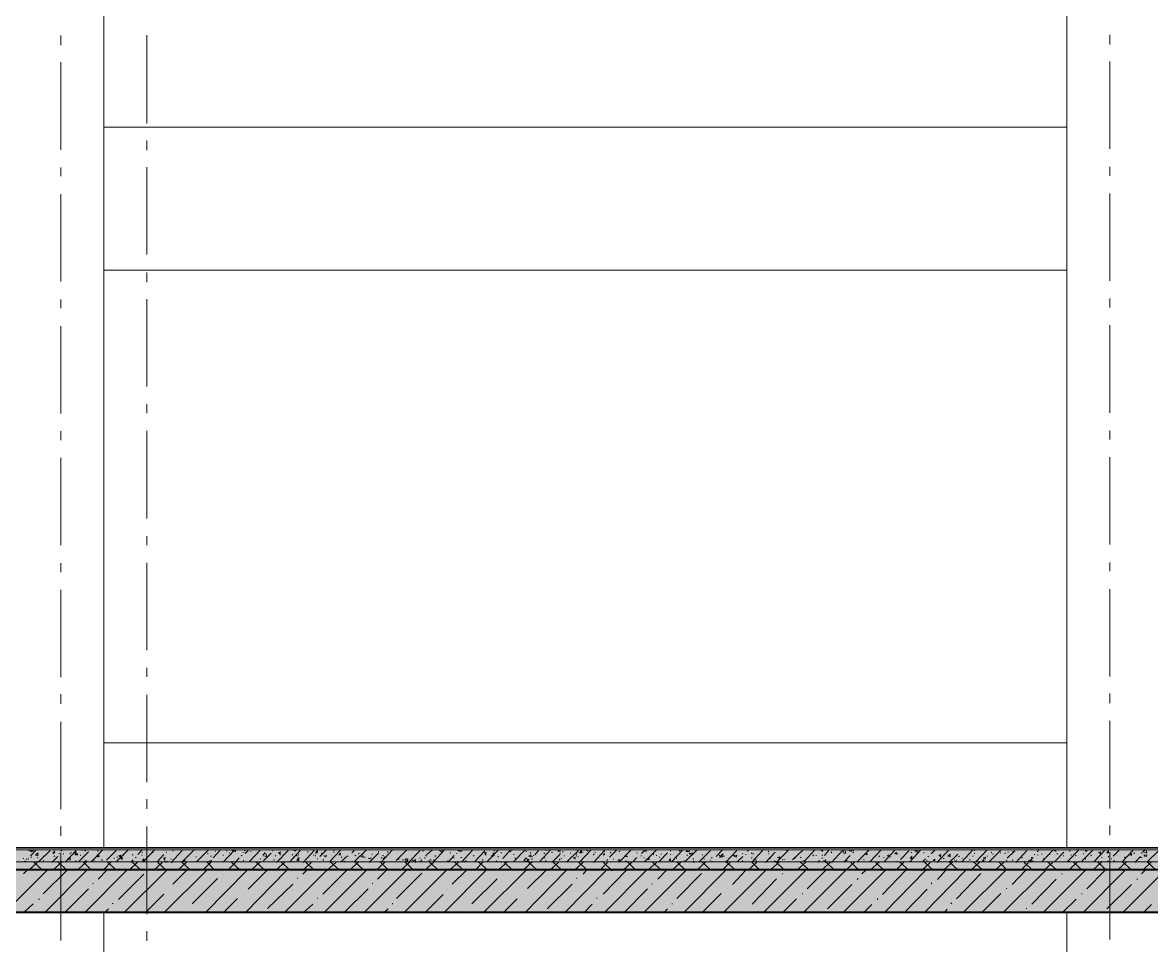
# Model space of a CAD drawing. Header units: millimetres. Extents: x -135211 to 49383, y -8033 to 228499.
# Drawn here: x -44308 to -37860, y 6284 to 11556 of the extents above; entities that cross this region are included whole.
import ezdxf

# ---------------------------------------------------------------- set-up
doc = ezdxf.new("R2010")
doc.units = ezdxf.units.MM
doc.layers.add('PDF _Геометрия', color=7, linetype='Continuous', true_color=0x1d1d1d)
doc.layers.add('PDF _Сплошная заливка', color=7, linetype='Continuous', true_color=0xffffff)

msp = doc.modelspace()

# ---------------------------------------------------------------- hatches: boundary and pattern name
at = {"layer": 'PDF _Сплошная заливка', "transparency": 33554559}
h = msp.add_hatch(color=256, dxfattribs=at)
h.paths.add_polyline_path([(-90915, 6475.5), (-90915, 6713.8), (-103545.3, 6713.8), (-103545.3, 6475.5)])
h.paths.add_polyline_path([(-5796.5, 6475.5), (-5796.5, 6713.8), (-26352.2, 6713.8), (-26352.2, 6475.5)])
h.paths.add_polyline_path([(-26398.8, 6475.5), (-26398.8, 6713.8), (-50899.8, 6713.8), (-50899.8, 6475.5)])
h.paths.add_polyline_path([(-50950.6, 6475.5), (-50950.6, 6713.8), (-77648.6, 6713.8), (-77648.6, 6475.5)])
h.paths.add_polyline_path([(-79718.6, 6475.5), (-79718.6, 6713.8), (-80167.3, 6713.8), (-80167.3, 6475.5)])
h.paths.add_polyline_path([(-80366.2, 6475.5), (-80366.2, 6713.8), (-82698.6, 6713.8), (-82698.6, 6475.5)])
h.paths.add_polyline_path([(-82897.6, 6475.5), (-82897.6, 6713.8), (-83397.1, 6713.8), (-83397.1, 6475.5)])

# ---------------------------------------------------------------- linework, layer by layer
at = {"layer": 'PDF _Геометрия', "color": 7, "lineweight": 40}
for points in [[(-26901.2, 18242.5), (-26646.9, 18242.5), (-26646.9, 15165.1), (-26646.9, 14923.8), (-26646.9, 10961.5), (-26646.9, 10724.5), (-26646.9, 6715.8), (-50648.6, 6715.8)], [(-50648.6, 6474.6), (-26646.9, 6474.6), (-26646.9, 3341.8), (-50648.6, 3341.8)]]:
    msp.add_lwpolyline(points, dxfattribs=at)
at = {"layer": 'PDF _Геометрия', "color": 7, "lineweight": 9}
for points in [[(-44347.9, 17212.5), (-43844, 17212.5), (-43844, 6840.8), (-43844, 7442.3), (-43844, 10142.9), (-43844, 10959.8)], [(-38342.7, 10958.7), (-43842, 10958.7), (-38342.7, 10958.7), (-38342.7, 10141.6), (-43842, 10141.6), (-38342.7, 10141.6), (-38342.7, 7440.5), (-38342.7, 6839.3), (-38342.7, 17211)], [(-44089.7, 11426.9), (-44089.7, 11482.1)], [(-43598.4, 10979.8), (-43598.4, 11483.4)], [(-38097.1, 11431.3), (-38097.1, 11486.2)], [(-44089.7, 10829.8), (-44089.7, 11329.6)], [(-38097.1, 10834.4), (-38097.1, 11333.9)], [(-43598.4, 10827.6), (-43598.4, 10882.5)], [(-44089.7, 10677.9), (-44089.7, 10728.2)], [(-43598.4, 10230.5), (-43598.4, 10730.2)], [(-38097.1, 10681.5), (-38097.1, 10732.9)], [(-44089.7, 10076.4), (-44089.7, 10576.2)], [(-38097.1, 10080.5), (-38097.1, 10580)], [(-43598.4, 10073.8), (-43598.4, 10128.8)], [(-44089.7, 9923.9), (-44089.7, 9974.8)], [(-43598.4, 9477.4), (-43598.4, 9976.5)], [(-38097.1, 9928.2), (-38097.1, 9979)], [(-44089.7, 9323), (-44089.7, 9822.2)], [(-38097.1, 9327.2), (-38097.1, 9826.7)], [(-43598.4, 9324.5), (-43598.4, 9375.7)], [(-43598.4, 8723.7), (-43598.4, 9223.4)], [(-38097.1, 9174.9), (-38097.1, 9225.7)], [(-44089.7, 9170.5), (-44089.7, 9221.4)], [(-44089.7, 8569.6), (-44089.7, 9068.8)], [(-38097.1, 8573.9), (-38097.1, 9073.4)], [(-43598.4, 8571.4), (-43598.4, 8622)], [(-44089.7, 8417.1), (-44089.7, 8468)], [(-43598.4, 7969.9), (-43598.4, 8469.7)], [(-38097.1, 8421.1), (-38097.1, 8471.8)], [(-38097.1, 7820.1), (-38097.1, 8319.5)], [(-44089.7, 7815.7), (-44089.7, 8315.4)], [(-43598.4, 7817.7), (-43598.4, 7868.8)], [(-44089.7, 7663.2), (-44089.7, 7718.4)], [(-43598.4, 7216.8), (-43598.4, 7716)], [(-38097.1, 7667.8), (-38097.1, 7722.6)], [(-44089.7, 7062.3), (-44089.7, 7562)], [(-38097.1, 7066.8), (-38097.1, 7566.2)], [(-43598.4, 7064.5), (-43598.4, 7119.5)], [(-44089.7, 6909.8), (-44089.7, 6965)], [(-38097.1, 6914.5), (-38097.1, 6969.3)], [(-43598.4, 6463.1), (-43598.4, 6962.8)], [(-50648.6, 6715.8), (-26646.9, 6715.8), (-26646.9, 6762.2), (-26646.9, 6830.2), (-26646.9, 6838.7), (-26646.9, 6842.6), (-50648.6, 6842.6)], [(-26646.9, 6838.7), (-50648.6, 6838.7)], [(-26646.9, 6830.2), (-50648.6, 6830.2)], [(-44089.7, 6312.7), (-44089.7, 6812.4)], [(-38097.1, 6317.5), (-38097.1, 6817)], [(-26646.9, 6762.2), (-50648.6, 6762.2)], [(-43844, 3340.3), (-43844, 6473), (-43844, 3340.3), (-44347.9, 3340.3)], [(-43842, 3338.6), (-38342.7, 3338.6), (-38342.7, 6470.9), (-38342.7, 3338.6)], [(-38544.5, 6473.2), (-43645.3, 6473.2)], [(-43598.4, 6310.8), (-43598.4, 6365.8)]]:
    msp.add_lwpolyline(points, dxfattribs=at)
msp.add_lwpolyline([(-43842, 7440.5), (-38342.7, 7440.5)], close=True, dxfattribs=at)
at = {"layer": 'PDF _Геометрия', "lineweight": 9}
for points in [[(-44304.7, 6780.2), (-44300.3, 6780.2)], [(-44287.1, 6776.4), (-44282.8, 6776.4)], [(-44274, 6776.1), (-44274, 6780.5)], [(-44265.2, 6821.6), (-44273.9, 6826), (-44265.2, 6829.8)], [(-44264, 6795.4), (-44230.1, 6829.3)], [(-44260.8, 6822.5), (-44256.4, 6826.3), (-44260.8, 6818.1)], [(-44260.8, 6787.5), (-44256.4, 6787.5)], [(-44260.2, 6822.2), (-44247.7, 6822.2), (-44252, 6826)], [(-44221.3, 6782), (-44221.3, 6786.4)], [(-44218.9, 6759.1), (-44151.1, 6826.8)], [(-44195, 6776.3), (-44195, 6776.3)], [(-44190.6, 6794), (-44186.2, 6794)], [(-44141.2, 6757.7), (-44107.3, 6791.6)], [(-44137.4, 6812.4), (-44124.8, 6812.4), (-44129.2, 6825)], [(-44133, 6809.1), (-44124.8, 6821.7)], [(-44129.2, 6792.2), (-44124.8, 6796.5)], [(-44098.5, 6807.8), (-44098.5, 6811.6)], [(-44089.1, 6823.1), (-44080.9, 6831.3)], [(-44080.9, 6782.7), (-44080.9, 6782.7)], [(-44076.5, 6807), (-44072.2, 6807)], [(-44065.5, 6758.5), (-44002, 6826.3)], [(-44037.1, 6806), (-44037.1, 6810.4)], [(-44032.7, 6813.9), (-44028.3, 6813.9)], [(-44014.6, 6812.7), (-44002, 6816.5), (-44006.4, 6803.9)], [(-44010.2, 6803.9), (-44002, 6812.7)], [(-44010.2, 6809.4), (-44002, 6800.6)], [(-44005.8, 6800.4), (-43993.2, 6800.4), (-43997.6, 6809.1)], [(-43990.9, 6759.8), (-43931.8, 6819)], [(-43980, 6799.9), (-43975.7, 6799.9)], [(-43971.3, 6827.6), (-43966.9, 6827.6)], [(-43953.7, 6822.7), (-43949.3, 6827.1)], [(-43916.4, 6761), (-43852.8, 6828.4)], [(-43883, 6791.1), (-43870.4, 6791.1), (-43874.8, 6803.7)], [(-43879.1, 6825.3), (-43879.1, 6820.9)], [(-43878.6, 6787.8), (-43870.4, 6800.4)], [(-43857.2, 6773.6), (-43852.8, 6773.6)], [(-43835.3, 6781.4), (-43835.3, 6781.4)], [(-43828.7, 6771.7), (-43773.9, 6826.5)], [(-43787, 6780.1), (-43782.6, 6780.1)], [(-43771.2, 6763.4), (-43703.7, 6830.9)], [(-43769.5, 6787.4), (-43765.1, 6787.4)], [(-43760.2, 6795.2), (-43747.5, 6799.6), (-43751.9, 6790.8)], [(-43755.8, 6791.9), (-43747.5, 6787.5)], [(-43734.4, 6799.1), (-43730, 6799.1)], [(-43690, 6759.5), (-43677.3, 6772.1)], [(-43681.7, 6800.7), (-43677.3, 6800.7)], [(-43677.3, 6800.7), (-43677.3, 6800.7)], [(-43664.2, 6784.4), (-43659.8, 6788.8)], [(-43650, 6803.4), (-43624.7, 6829.2)], [(-43629.1, 6800.1), (-43624.7, 6800.1)], [(-43624.7, 6817.1), (-43624.7, 6812.7)], [(-43617.8, 6762.9), (-43554.5, 6830.5)], [(-43589.6, 6814.2), (-43589.6, 6814.2)], [(-43567.7, 6813.7), (-43563.3, 6813.7)], [(-43539.8, 6761.3), (-43501.9, 6803.6)], [(-43505.7, 6782), (-43493.1, 6786.4), (-43497.5, 6773.7)], [(-43501.3, 6778.7), (-43493.1, 6770.4)], [(-43493.1, 6824.4), (-43493.1, 6824.4)], [(-43488.7, 6816), (-43484.3, 6816)], [(-43462.4, 6775.8), (-43458, 6775.8)], [(-43459.9, 6758.2), (-43396.6, 6825.9)], [(-43449.2, 6823), (-43449.2, 6827.4)], [(-43405.3, 6778.7), (-43405.3, 6778.7)], [(-43394.2, 6763), (-43326.4, 6830.8)], [(-43352.7, 6789.9), (-43352.7, 6789.9)], [(-43317.6, 6788.2), (-43317.6, 6792.6)], [(-43315.3, 6760.6), (-43247.4, 6828.5)], [(-43300.1, 6826.6), (-43300.1, 6826.6)], [(-43273.7, 6787), (-43273.7, 6787)], [(-43251.8, 6811.4), (-43247.4, 6807.5)], [(-43234.3, 6793.5), (-43229.9, 6793.5)], [(-43221.1, 6802.2), (-43221.1, 6802.2)], [(-43219.8, 6783.3), (-43177.2, 6829.7)], [(-43208, 6822.9), (-43203.5, 6822.9)], [(-43164.1, 6799.7), (-43159.7, 6799.7)], [(-43161.8, 6760.2), (-43098.3, 6827.6)], [(-43142.1, 6825.9), (-43142.1, 6821.5)], [(-43129, 6812.5), (-43124.6, 6812.5)], [(-43115.3, 6828.3), (-43107, 6823.8), (-43107, 6828.3)], [(-43111.5, 6816.1), (-43107, 6816.1)], [(-43089.5, 6819.2), (-43097.8, 6823.1), (-43089.5, 6827.5)], [(-43093.9, 6822.5), (-43089.5, 6830.8)], [(-43089.1, 6762.6), (-43071.9, 6783.6)], [(-43058.8, 6796.1), (-43054.4, 6800)], [(-43050, 6813.7), (-43045.6, 6813.7)], [(-43041.3, 6821.9), (-43036.8, 6826.3)], [(-43036.4, 6809), (-43019.3, 6825.6)], [(-43019.3, 6816.2), (-43019.3, 6816.2)], [(-43012.8, 6762.3), (-42949.1, 6830.4)], [(-43006.2, 6819.9), (-43001.7, 6819.9)], [(-42949.1, 6776.1), (-42949.1, 6780.6)], [(-42938.7, 6761.1), (-42887.7, 6811.5)], [(-42935.5, 6799.7), (-42922.8, 6812.4), (-42927.2, 6812.4)], [(-42931.2, 6796.3), (-42914, 6792.4), (-42918.4, 6809)], [(-42878.9, 6823.1), (-42878.9, 6827.5)], [(-42874.6, 6773.2), (-42870.1, 6773.2)], [(-42865.8, 6793), (-42861.4, 6797.5)], [(-42858.8, 6758.1), (-42791.2, 6826.3)], [(-42847.8, 6813.3), (-42835, 6817.8), (-42839.5, 6805)], [(-42843.8, 6775.7), (-42843.8, 6775.7)], [(-42843.4, 6810.5), (-42835, 6801.7)], [(-42830.7, 6783.9), (-42826.3, 6783.9)], [(-42826.3, 6806), (-42826.3, 6806)], [(-42784.3, 6759.8), (-42721, 6827.5)], [(-42769.3, 6800), (-42764.8, 6803.9)], [(-42760.5, 6790), (-42756.1, 6790)], [(-42756.1, 6823.8), (-42756.1, 6828.3)], [(-42755.6, 6823.8), (-42747.3, 6823.8), (-42747.3, 6828.2)], [(-42743, 6797.1), (-42738.5, 6793.2)], [(-42734.2, 6802), (-42729.7, 6802)], [(-42705.3, 6757.7), (-42642, 6825.4)], [(-42681.5, 6816.7), (-42677.1, 6821.2)], [(-42646.4, 6799.9), (-42642, 6799.9)], [(-42637.7, 6795.4), (-42633.2, 6795.4)], [(-42633.2, 6811.5), (-42633.2, 6807.1)], [(-42624.5, 6776.5), (-42624.5, 6780.3)], [(-42610.2, 6791.8), (-42571.8, 6829.6)], [(-42602.6, 6810.2), (-42598.1, 6810.2)], [(-42593.8, 6771.3), (-42589.4, 6775.2)], [(-42589.4, 6771.8), (-42589.4, 6768)], [(-42588.9, 6796.3), (-42580.6, 6791.8)], [(-42584.6, 6792.9), (-42571.8, 6796.8), (-42576.3, 6788.5)], [(-42556.3, 6759.8), (-42492.8, 6827.7)], [(-42545.5, 6795), (-42545.5, 6795)], [(-42532.4, 6828.9), (-42527.9, 6824.5)], [(-42532.4, 6817.2), (-42527.9, 6817.2)], [(-42501.6, 6784.9), (-42501.6, 6784.9)], [(-42488.5, 6789.3), (-42484.1, 6785.4)], [(-42487.3, 6762.5), (-42457.8, 6792)], [(-42453.4, 6795.9), (-42449, 6791.5)], [(-42440.2, 6800.9), (-42440.2, 6800.9)], [(-42426.7, 6813.1), (-42413.9, 6825.4)], [(-42411.7, 6762.4), (-42343.7, 6830.4)], [(-42409.6, 6794.7), (-42405.1, 6799.2)], [(-42387.6, 6810.3), (-42387.6, 6805.9)], [(-42378.4, 6793.1), (-42370, 6805.3)], [(-42374.1, 6789.2), (-42361.2, 6789.2), (-42365.7, 6802)], [(-42361.2, 6779.7), (-42361.2, 6779.7)], [(-42352.5, 6789.1), (-42352.5, 6784.7)], [(-42334.5, 6783), (-42326.1, 6779.1)], [(-42330.2, 6779.7), (-42317.4, 6784.1), (-42321.8, 6775.8)], [(-42328.7, 6757.4), (-42273.5, 6812.6)], [(-42313.1, 6804.8), (-42308.6, 6804.8)], [(-42278, 6821), (-42273.5, 6821)], [(-42260.4, 6785.3), (-42255.9, 6781.4)], [(-42258.2, 6762), (-42194.5, 6829.5)], [(-42251.6, 6797), (-42247.2, 6797)], [(-42251.2, 6779.8), (-42238.4, 6779.8), (-42242.9, 6792.6)], [(-42246.8, 6776.4), (-42238.4, 6789.2)], [(-42225.3, 6818.3), (-42220.9, 6818.3)], [(-42203.3, 6799.9), (-42203.3, 6799.9)], [(-42174.8, 6768.4), (-42115.6, 6827.6)], [(-42159.4, 6778.8), (-42159.4, 6774.4)], [(-42137.6, 6772.8), (-42133.1, 6772.8)], [(-42133.1, 6806.9), (-42133.1, 6806.9)], [(-42123.9, 6771.2), (-42115.6, 6779.5)], [(-42119.6, 6767.8), (-42106.8, 6767.8), (-42111.3, 6776.2)], [(-42106.8, 6780.7), (-42106.8, 6776.2)], [(-42104.3, 6757.5), (-42036.6, 6825.2)], [(-42067.4, 6775.3), (-42062.9, 6770.8)], [(-42041.1, 6782.7), (-42036.6, 6782.7)], [(-42036.2, 6763.7), (-42027.8, 6772.1)], [(-42023.5, 6823.6), (-42019, 6823.6)], [(-42010.3, 6781.1), (-42010.3, 6785.6)], [(-42006, 6798), (-42001.5, 6793.5)], [(-42000.5, 6800.4), (-41966.4, 6829.6)], [(-41984, 6762.8), (-41988.4, 6771.2)], [(-41979.7, 6775.2), (-41975.2, 6770.7)], [(-41959.5, 6763.4), (-41896.2, 6831.2)], [(-41953.3, 6792.2), (-41948.9, 6796.6)], [(-41927, 6824.3), (-41922.5, 6828.7)], [(-41922.2, 6821), (-41913.8, 6816.5), (-41913.8, 6825.4)], [(-41905, 6818.8), (-41905, 6818.8)], [(-41877.2, 6758.8), (-41843.6, 6796.9)], [(-41865.6, 6813.5), (-41861.1, 6813.5)], [(-41848.1, 6783.4), (-41843.6, 6783.4)], [(-41830.5, 6809.4), (-41826, 6809.4)], [(-41817.2, 6824.6), (-41817.2, 6829.1), (-41821.7, 6824.6)], [(-41816.5, 6821.4), (-41799.7, 6821.4), (-41799.7, 6825.3)], [(-41804.2, 6786.1), (-41799.7, 6786.1)], [(-41801.7, 6759.2), (-41738.3, 6827.1)], [(-41773.4, 6826.7), (-41773.4, 6826.7)], [(-41734, 6792.9), (-41729.5, 6796.8)], [(-41727.6, 6760.4), (-41668.1, 6823.9)], [(-41681.4, 6770.5), (-41676.9, 6774.4)], [(-41672.2, 6811.1), (-41659.3, 6815.6), (-41663.8, 6802.7)], [(-41667.7, 6807.7), (-41659.3, 6799.3)], [(-41657.1, 6761.9), (-41589.1, 6829.4)], [(-41632.3, 6796.5), (-41615.4, 6796.5), (-41619.9, 6813.3)], [(-41628.4, 6793.1), (-41615.4, 6809.9), (-41619.9, 6809.9)], [(-41615.4, 6826.8), (-41615.4, 6822.9)], [(-41593.6, 6787.2), (-41589.1, 6791.2)], [(-41576.1, 6813.3), (-41571.6, 6813.3)], [(-41565.6, 6779.7), (-41518.9, 6830.9)], [(-41523.4, 6823.6), (-41518.9, 6819.1)], [(-41514.7, 6826.5), (-41510.2, 6830.5)], [(-41503.6, 6761.2), (-41440, 6828.7)], [(-41501.4, 6800.8), (-41501.4, 6804.7)], [(-41497.1, 6783.5), (-41492.6, 6779.5)], [(-41444.1, 6768), (-41431.2, 6784.9)], [(-41439.3, 6764.8), (-41422.4, 6764.8), (-41426.9, 6781.7)], [(-41431.2, 6823.2), (-41431.2, 6818.7)], [(-41426.6, 6760.4), (-41413.6, 6777.3)], [(-41409.4, 6810.7), (-41404.9, 6815.2)], [(-41400.6, 6789.4), (-41396.1, 6789.4)], [(-41400.6, 6776.5), (-41396.1, 6776.5)], [(-41391.8, 6797.4), (-41387.3, 6797.4)], [(-41382.4, 6801.3), (-41361, 6826.6)], [(-41354.5, 6763.5), (-41290.8, 6831.2)], [(-41330.4, 6813.1), (-41325.9, 6808.6)], [(-41330.4, 6783.2), (-41325.9, 6783.2)], [(-41317.1, 6824.6), (-41317.1, 6828.5)], [(-41286.5, 6815), (-41282, 6815)], [(-41280.5, 6762.2), (-41238.2, 6804.6)], [(-41251.4, 6822.4), (-41246.9, 6827)], [(-41251.1, 6822), (-41238.2, 6822), (-41238.2, 6826.6)], [(-41242.7, 6775.8), (-41238.2, 6771.3)], [(-41238.2, 6813), (-41238.2, 6808.5)], [(-41229.4, 6778.8), (-41229.4, 6782.7)], [(-41224.6, 6816.7), (-41220.6, 6820.7)], [(-41216.4, 6796), (-41211.8, 6796)], [(-41200.7, 6759.2), (-41132.9, 6826.9)], [(-41180.7, 6810.2), (-41176.7, 6810.2)], [(-41162.8, 6784.2), (-41150.4, 6788.2), (-41154.4, 6779.7)], [(-41158.9, 6780.8), (-41150.4, 6776.3)], [(-41145.6, 6809.3), (-41141.6, 6804.7)], [(-41145.6, 6796.3), (-41141.6, 6796.3)], [(-41136.8, 6789.1), (-41132.9, 6789.1)], [(-41126, 6760.6), (-41062.7, 6828.4)], [(-41110.5, 6816.8), (-41106.5, 6816.8)], [(-41084.2, 6825.8), (-41080.2, 6821.3)], [(-41049.1, 6802.2), (-41045.1, 6802.2), (-41045.1, 6806.8)], [(-41047.1, 6758.4), (-40983.7, 6826.2)], [(-41040.3, 6813.7), (-41036.4, 6813.7)], [(-40987.7, 6821.7), (-40983.7, 6817.8)], [(-40970.1, 6769.5), (-40966.2, 6774)], [(-40956, 6788.3), (-40913.5, 6830.7)], [(-40952.6, 6812.4), (-40948.6, 6816.9)], [(-40948.6, 6795.4), (-40948.6, 6795.4)], [(-40935, 6776), (-40931.1, 6776)], [(-40908.4, 6771.1), (-40896, 6775.1), (-40899.9, 6762.6)], [(-40899.9, 6821.5), (-40896, 6817.6)], [(-40898, 6760.7), (-40834.6, 6828.8)], [(-40856.1, 6792), (-40852.1, 6792)], [(-40825, 6759.9), (-40799.5, 6785.4)], [(-40817, 6790.1), (-40817, 6790.1)], [(-40799.5, 6814.9), (-40799.5, 6811)], [(-40790.7, 6801), (-40790.7, 6801)], [(-40777.1, 6796.3), (-40773.1, 6796.3)], [(-40773.1, 6780.5), (-40773.1, 6780.5)], [(-40772.6, 6809.8), (-40755.6, 6826.3)], [(-40764.4, 6792), (-40764.4, 6792)], [(-40759.6, 6784.3), (-40755.6, 6784.3)], [(-40759.3, 6825.4), (-40746.8, 6820.9), (-40746.8, 6829.4)], [(-40755.3, 6822), (-40746.8, 6826.5)], [(-40752.9, 6763.5), (-40685.4, 6831.1)], [(-40706.9, 6811.3), (-40702.9, 6807.3)], [(-40706.9, 6802.8), (-40702.9, 6802.8)], [(-40689.4, 6797), (-40685.4, 6797)], [(-40674.5, 6761.8), (-40624, 6812.4)], [(-40671.8, 6788.4), (-40667.8, 6788.4)], [(-40663, 6805.1), (-40659.1, 6805.1)], [(-40606.4, 6821.4), (-40606.4, 6825.9)], [(-40606.4, 6804.9), (-40606.4, 6800.4)], [(-40599.9, 6762.7), (-40536.2, 6830.3)], [(-40588.9, 6816.8), (-40588.9, 6816.8)], [(-40588.9, 6804.3), (-40588.9, 6804.3)], [(-40575.3, 6781.5), (-40571.3, 6781.5)], [(-40557.8, 6826.4), (-40553.8, 6822.4)], [(-40549, 6823.2), (-40545, 6823.2)], [(-40521, 6764.5), (-40457.3, 6828.2)], [(-40518.4, 6820.9), (-40509.9, 6829.4)], [(-40518.2, 6821.2), (-40501.1, 6821.2), (-40501.1, 6829.1)], [(-40513.9, 6801), (-40509.9, 6797)], [(-40505.1, 6821.2), (-40501.1, 6821.2)], [(-40500.9, 6812.3), (-40492.4, 6803.8)], [(-40496.1, 6808.6), (-40483.6, 6813.2), (-40487.6, 6800.1)], [(-40478.8, 6778.2), (-40474.8, 6778.2)], [(-40446.1, 6758.5), (-40378.3, 6826.2)], [(-40426.2, 6800.9), (-40422.2, 6800.9)], [(-40417.4, 6776.1), (-40413.4, 6776.1)], [(-40413.4, 6775), (-40413.4, 6775)], [(-40382.3, 6771), (-40378.3, 6771)], [(-40373.5, 6782.7), (-40369.5, 6786.7)], [(-40352, 6774.7), (-40352, 6774.7)], [(-40346.3, 6792.7), (-40308.1, 6830.9)], [(-40329.6, 6797.2), (-40325.7, 6797.2)], [(-40325.7, 6784.7), (-40325.7, 6788.7)], [(-40303.3, 6793.6), (-40299.3, 6793.6)], [(-40292.5, 6757.8), (-40229.1, 6825.7)], [(-40290.6, 6771.1), (-40290.6, 6771.1)], [(-40246.5, 6799.1), (-40237.9, 6790.6)], [(-40241.7, 6796), (-40229.1, 6800), (-40233.1, 6787.4)], [(-40233.1, 6790.3), (-40229.1, 6790.3)], [(-40229.1, 6794.9), (-40229.1, 6798.8)], [(-40223.7, 6763), (-40194, 6792.7)], [(-40198, 6809.8), (-40194, 6809.8)], [(-40176.5, 6801.9), (-40176.5, 6805.9)], [(-40167.5, 6821.3), (-40159, 6829.9)], [(-40165.9, 6711), (-40115.1, 6757.9), (-40119.1, 6775)], [(-40145.4, 6809.4), (-40141.4, 6813.4)], [(-40145.4, 6783.7), (-40141.4, 6783.7)], [(-40143.4, 6760.3), (-40080, 6827.7)], [(-40136.6, 6805.2), (-40132.6, 6809.2)], [(-40136.4, 6765.5), (-40123.9, 6778.1)], [(-40132.6, 6783.5), (-40132.6, 6783.5)], [(-40084, 6826.6), (-40080, 6826.6)], [(-40064.7, 6758.4), (-40009.8, 6817.3)], [(-40048.9, 6818.2), (-40044.9, 6822.8)], [(-40044.9, 6809.1), (-40044.9, 6804.5)], [(-40040.1, 6780.2), (-40036.1, 6780.2)], [(-39998.4, 6762.6), (-39930.8, 6830.1)], [(-39969.9, 6773.2), (-39965.9, 6773.2)], [(-39957.1, 6773), (-39957.1, 6777)], [(-39948.4, 6779.6), (-39948.4, 6779.6)], [(-39943.6, 6826.3), (-39939.6, 6821.8)], [(-39910.9, 6773.2), (-39851.9, 6828.2)], [(-39899.7, 6786.9), (-39895.7, 6782.9)], [(-39899.7, 6779.5), (-39895.7, 6779.5)], [(-39864.6, 6783.2), (-39860.6, 6787.2)], [(-39845.3, 6761.8), (-39781.7, 6829.5)], [(-39794.5, 6795.9), (-39790.4, 6799.9)], [(-39790.4, 6801), (-39790.4, 6797)], [(-39776.9, 6796.6), (-39772.9, 6796.6)], [(-39750.4, 6827.4), (-39737.8, 6827.4), (-39741.8, 6831.4)], [(-39741.8, 6821.1), (-39737.8, 6825.1)], [(-39741.8, 6799.8), (-39737.8, 6799.8)], [(-39741.8, 6782.6), (-39737.8, 6782.6)], [(-39732.9, 6768.5), (-39720.3, 6773.1), (-39724.3, 6760.5)], [(-39727.9, 6797.9), (-39702.7, 6827.2)], [(-39689.2, 6818.8), (-39685.2, 6814.2)], [(-39689.2, 6813), (-39685.2, 6817.6)], [(-39687.5, 6757.8), (-39623.7, 6825.6)], [(-39676.4, 6810), (-39676.4, 6810)], [(-39623.6, 6814.5), (-39615, 6827.1)], [(-39618.8, 6811.4), (-39606.2, 6811.4), (-39610.2, 6824.1)], [(-39617.8, 6759.8), (-39579.9, 6797.7)], [(-39601.4, 6767.6), (-39597.4, 6771.6)], [(-39597.4, 6826.8), (-39597.4, 6830.8)], [(-39588.5, 6826.4), (-39579.9, 6821.8)], [(-39583.9, 6823), (-39579.9, 6827.6)], [(-39575.1, 6818.8), (-39571.1, 6827.4)], [(-39566.3, 6822.6), (-39562.3, 6827.2)], [(-39566.3, 6810), (-39562.3, 6814)], [(-39553.5, 6829.9), (-39553.5, 6829.9)], [(-39542.4, 6760.1), (-39474.6, 6827.9)], [(-39518.4, 6774.1), (-39518.4, 6774.1)], [(-39504.9, 6774.3), (-39500.9, 6774.3)], [(-39496, 6805.6), (-39483.4, 6801.6), (-39487.4, 6814.3)], [(-39492, 6802.8), (-39483.4, 6810.8)], [(-39467.7, 6761.1), (-39404.4, 6829)], [(-39417.2, 6791.2), (-39413.2, 6791.2), (-39417.2, 6795.2)], [(-39390.9, 6786.1), (-39386.8, 6786.1)], [(-39388.8, 6759.2), (-39325.4, 6827.2)], [(-39369.2, 6793.2), (-39360.5, 6801.2)], [(-39364.4, 6789.6), (-39351.7, 6789.6), (-39355.8, 6798.2)], [(-39343, 6789.4), (-39343, 6789.4)], [(-39325.4, 6804.7), (-39325.4, 6804.7)], [(-39307.9, 6809.6), (-39307.9, 6805.6)], [(-39293.1, 6774.1), (-39246.5, 6824.9)], [(-39272.8, 6795.9), (-39272.8, 6795.9)], [(-39239.7, 6761.6), (-39176.3, 6829.7)], [(-39232.9, 6814.8), (-39228.9, 6814.8)], [(-39211.2, 6822), (-39202.6, 6830)], [(-39206.5, 6818.4), (-39193.8, 6814.3), (-39193.8, 6827)], [(-39202.6, 6827.1), (-39202.6, 6822.5)], [(-39166.7, 6761.3), (-39149.9, 6778)], [(-39162.8, 6813.3), (-39158.7, 6813.3)], [(-39136.4, 6790.5), (-39132.4, 6794.5)], [(-39123.6, 6822.7), (-39123.6, 6822.7)], [(-39118.7, 6806.2), (-39097.3, 6827.5)], [(-39085.9, 6757.9), (-39018.3, 6825.5)], [(-39074.9, 6800), (-39062.2, 6804), (-39066.2, 6791.3)], [(-39070.9, 6797.1), (-39062.2, 6788.4)], [(-39048.7, 6779.6), (-39044.6, 6779.6)], [(-39012.5, 6759.6), (-38965.7, 6805.9)], [(-38987.3, 6772.5), (-38983.2, 6772.5)], [(-38978.5, 6762.6), (-38974.5, 6771.3), (-38974.5, 6762.6)], [(-38961, 6789), (-38956.9, 6793.1)], [(-38956.9, 6821.4), (-38956.9, 6821.4)], [(-38943.4, 6779.6), (-38939.4, 6779.6)], [(-38941.6, 6763.4), (-38877.9, 6831.1)], [(-38899.5, 6774.6), (-38895.5, 6770.5)], [(-38882, 6792.9), (-38877.9, 6792.9)], [(-38873.2, 6826.4), (-38869.2, 6826.4)], [(-38873.2, 6809.6), (-38869.2, 6809.6)], [(-38862.7, 6761.6), (-38799, 6829.3)], [(-38829.3, 6761.7), (-38816.5, 6774.5), (-38816.5, 6761.7)], [(-38820.5, 6782.5), (-38807.8, 6787.1), (-38811.8, 6778.4)], [(-38816.4, 6779.6), (-38807.8, 6775.6)], [(-38799, 6795.2), (-38799, 6791.1)], [(-38787.8, 6759.3), (-38720, 6827.1)], [(-38772.7, 6819.9), (-38772.7, 6819.9)], [(-38772.7, 6812.4), (-38772.7, 6817)], [(-38767.9, 6805.9), (-38763.9, 6805.9)], [(-38724.1, 6813.2), (-38720, 6813.2)], [(-38702.5, 6774.8), (-38702.5, 6774.8)], [(-38697.7, 6812.4), (-38693.7, 6808.4)], [(-38689, 6766.6), (-38684.9, 6771.2)], [(-38683.4, 6782.6), (-38641, 6824.9)], [(-38680.2, 6816.4), (-38676.1, 6816.4)], [(-38653.9, 6819.7), (-38649.8, 6819.7)], [(-38653.9, 6773.3), (-38649.8, 6769.3)], [(-38634.1, 6758.4), (-38570.9, 6826.4)], [(-38601.2, 6783.5), (-38597.2, 6787.6)], [(-38588.4, 6827), (-38588.4, 6827)], [(-38579.6, 6809.6), (-38579.6, 6809.6)], [(-38561.3, 6760.6), (-38535.8, 6786.2)], [(-38544.5, 6787.4), (-38544.5, 6783.3)], [(-38527, 6801.8), (-38527, 6805.9)], [(-38513.4, 6818), (-38500.7, 6830.8)], [(-38509.4, 6797.1), (-38509.4, 6801.2)], [(-38487.2, 6805.8), (-38483.1, 6805.8)], [(-38485.1, 6760.9), (-38421.7, 6828.9)], [(-38478.4, 6779), (-38474.3, 6779)], [(-38443.3, 6805.1), (-38439.2, 6805.1)], [(-38412.9, 6824.2), (-38412.9, 6828.3)], [(-38412.9, 6824.2), (-38404.1, 6819.6)], [(-38412.9, 6804.5), (-38412.9, 6804.5)], [(-38410.9, 6762.5), (-38360.3, 6817.2)], [(-38408.2, 6823.1), (-38404.1, 6831.2)], [(-38399.4, 6809.7), (-38395.4, 6805.6)], [(-38364.3, 6796.3), (-38360.3, 6796.3)], [(-38342.7, 6826.5), (-38342.7, 6826.5)], [(-38342.7, 6825.3), (-38342.7, 6825.3)], [(-38340.1, 6763.1), (-38272.5, 6831.2)], [(-38325.2, 6820.7), (-38325.2, 6825.3)], [(-38320.5, 6799.2), (-38316.4, 6799.2)], [(-38294.2, 6799.7), (-38290.1, 6795.7)], [(-38257.1, 6765.5), (-38193.6, 6829)], [(-38250.3, 6806.2), (-38246.2, 6806.2)], [(-38237.4, 6823.1), (-38237.4, 6827.2)], [(-38237.4, 6822.5), (-38228.7, 6822.5), (-38228.7, 6826.6)], [(-38237.4, 6775.3), (-38237.4, 6779.4)], [(-38206.4, 6799.8), (-38202.3, 6795.2)], [(-38187, 6762.7), (-38123.4, 6830.4)], [(-38171.3, 6781.8), (-38167.2, 6777.7)], [(-38162.5, 6813.9), (-38149.7, 6818), (-38153.8, 6809.9)], [(-38158.4, 6811), (-38149.7, 6806.9)], [(-38145, 6785.4), (-38140.9, 6785.4)], [(-38140.9, 6826.8), (-38140.9, 6826.8)], [(-38105.8, 6793.1), (-38105.8, 6788.4)], [(-38088.3, 6775.6), (-38088.3, 6779.7)], [(-38078.3, 6794.5), (-38044.4, 6828.3)], [(-38062, 6796.1), (-38062, 6796.1)], [(-38053.2, 6799.1), (-38053.2, 6799.1)], [(-38029.1, 6758.6), (-37965.4, 6826.4)], [(-38013.4, 6789.4), (-38009.3, 6785.3)], [(-37960.8, 6813.6), (-37956.7, 6813.6)], [(-37960.8, 6808.9), (-37956.7, 6808.9)], [(-37956.7, 6779.7), (-37956.7, 6779.7)], [(-37955.5, 6757.7), (-37921.6, 6791.6)], [(-37921.6, 6789.2), (-37921.6, 6784.6)], [(-37916.9, 6809.7), (-37912.8, 6814.4)], [(-37916.9, 6785.8), (-37912.8, 6785.8)], [(-37899.3, 6822.1), (-37895.3, 6830.9), (-37908.1, 6818)], [(-37903.4, 6814.6), (-37886.5, 6810.5), (-37890.6, 6827.5)], [(-37903.4, 6801.1), (-37895.3, 6792.3)], [(-37899.3, 6797.6), (-37886.5, 6801.7), (-37890.6, 6789.5)], [(-37884.2, 6760.7), (-37816.3, 6828.6)], [(-37868.9, 6822.9), (-37868.9, 6822.9)], [(-44410.1, 6471.8), (-44168.7, 6713.2)], [(-44304, 6691.8), (-44282.8, 6713.1)], [(-44295.9, 6763), (-44291.5, 6767.4)], [(-44272.1, 6714.3), (-44221.3, 6761.3)], [(-44195, 6714), (-44245.8, 6760.5)], [(-44190.6, 6768.4), (-44186.2, 6764.5)], [(-44190.3, 6577.9), (-44054.6, 6713), (-44105.5, 6760)], [(-44182.1, 6472), (-43940.6, 6713.5)], [(-44131.8, 6717), (-44080.9, 6764.1)], [(-44094.1, 6766), (-44089.7, 6766)], [(-44006.4, 6766.1), (-44002, 6766.1)], [(-43991.5, 6716.8), (-43940.6, 6763.3)], [(-43914.2, 6712.8), (-43960.8, 6759.3)], [(-43953.7, 6763.6), (-43949.3, 6768)], [(-43953.5, 6472.6), (-43712.4, 6713.6)], [(-43944.9, 6767.7), (-43940.6, 6767.7)], [(-43901.1, 6770.4), (-43896.7, 6770.4)], [(-43877.5, 6662.7), (-43826.5, 6713.7)], [(-43857.2, 6770.3), (-43852.8, 6770.3)], [(-43846.8, 6716.4), (-43800.2, 6763)], [(-43773.9, 6715.7), (-43824.9, 6761.8)], [(-43725.4, 6473), (-43484.3, 6714.1)], [(-43701.6, 6712.2), (-43651, 6758.9)], [(-43633.5, 6715.1), (-43684, 6761.3)], [(-43561.3, 6711.4), (-43510.6, 6758.1)], [(-43484.3, 6710.8), (-43535, 6757.6)], [(-43497.5, 6764.9), (-43493.1, 6764.9)], [(-43497.3, 6473.2), (-43256.2, 6714.4)], [(-43488.7, 6757.6), (-43484.3, 6765.9), (-43484.3, 6757.6)], [(-43453.6, 6759.7), (-43449.2, 6759.7)], [(-43450.7, 6633.7), (-43370.3, 6714.2)], [(-43421, 6714.2), (-43370.3, 6761)], [(-43352.7, 6717.1), (-43403.4, 6763.4)], [(-43383.4, 6766.1), (-43379, 6770.5)], [(-43280.7, 6714), (-43229.9, 6760.4)], [(-43265.4, 6470.5), (-43028.1, 6711.7)], [(-43212.3, 6716.5), (-43258.7, 6763.4)], [(-43243.1, 6766), (-43238.6, 6757.2)], [(-43242.6, 6765.3), (-43229.9, 6769.7), (-43234.3, 6757)], [(-43234.3, 6764.8), (-43229.9, 6768.6)], [(-43135.9, 6713.1), (-43089.5, 6760)], [(-43063.2, 6712.7), (-43114, 6759.2)], [(-43045.6, 6766.1), (-43045.6, 6770.6)], [(-43036.8, 6470.8), (-42799.9, 6712.1)], [(-43019.8, 6605.7), (-42914, 6711.5)], [(-43000, 6715.8), (-42949.1, 6762.3)], [(-42922.8, 6712.2), (-42973.7, 6758.7)], [(-42859.7, 6715.5), (-42808.7, 6762.1)], [(-42782.4, 6714.7), (-42833.4, 6761.3)], [(-42813.1, 6471), (-42571.8, 6712.3)], [(-42710.1, 6711.6), (-42659.6, 6757.7)], [(-42707, 6691.3), (-42685.9, 6712.4)], [(-42642, 6714.3), (-42692.6, 6761)], [(-42593, 6577.1), (-42457.8, 6712.4)], [(-42585.1, 6471.4), (-42343.7, 6712.8)], [(-42569.8, 6710.9), (-42519.2, 6757.7)], [(-42501.6, 6717), (-42552.3, 6763.7)], [(-42471, 6763.7), (-42466.5, 6763.7)], [(-42434.4, 6717.3), (-42387.6, 6763.5)], [(-42422.7, 6766.4), (-42422.7, 6766.4)], [(-42361.2, 6716.1), (-42412, 6763)], [(-42357, 6471.6), (-42115.6, 6713)], [(-42289.2, 6713.3), (-42238.4, 6759.7)], [(-42280.4, 6662), (-42229.6, 6712.8)], [(-42220.9, 6716.2), (-42267.2, 6762.5)], [(-42212.1, 6759.2), (-42212.1, 6759.2)], [(-42148.9, 6712.5), (-42098, 6758.9)], [(-42128.9, 6472.1), (-41887.4, 6713.6)], [(-42071.7, 6712.1), (-42122.6, 6758.5)], [(-42080.1, 6770.2), (-42071.7, 6761.8)], [(-42075.8, 6766.9), (-42062.9, 6770.8), (-42062.9, 6758)], [(-42008.6, 6715.4), (-41957.6, 6761.9)], [(-41988.4, 6759.5), (-41984, 6767.9)], [(-41931.3, 6711.6), (-41982.3, 6758.1)], [(-41962.1, 6770.3), (-41957.6, 6770.3)], [(-41900.8, 6472.4), (-41659.3, 6713.9)], [(-41878.7, 6768), (-41878.7, 6764.1)], [(-41868.3, 6714.7), (-41817.2, 6761.2)], [(-41853.6, 6633.2), (-41773.4, 6713.4)], [(-41790.9, 6713.8), (-41842, 6760.9)], [(-41786.6, 6764.9), (-41782.1, 6760.4)], [(-41777.9, 6767.8), (-41773.4, 6767.8)], [(-41723.5, 6714.3), (-41676.9, 6760.9)], [(-41650.5, 6713.5), (-41701.1, 6760.1)], [(-41672.7, 6473), (-41431.2, 6714)], [(-41602.4, 6766.3), (-41597.9, 6761.8)], [(-41587.1, 6717.1), (-41536.5, 6763.7)], [(-41576.1, 6758.2), (-41571.6, 6762.2)], [(-41510.2, 6712.9), (-41556.8, 6759.6)], [(-41446.8, 6716.2), (-41396.1, 6762.9)], [(-41444.5, 6769.6), (-41440, 6769.6)], [(-41440.1, 6469.9), (-41203.1, 6711.5)], [(-41423.1, 6608.6), (-41317.1, 6714.1)], [(-41369.8, 6715.5), (-41420.5, 6762.2)], [(-41321.6, 6765.4), (-41317.1, 6769.3)], [(-41297.7, 6712.4), (-41246.9, 6759.3)], [(-41229.4, 6715), (-41280.2, 6761.8)], [(-41212, 6470.5), (-40974.9, 6711.6)], [(-41157.4, 6712.2), (-41106.5, 6758.6)], [(-41080.2, 6711.1), (-41131.1, 6758)], [(-41106, 6690.5), (-41089, 6711.4)], [(-41012.6, 6711.2), (-40966.2, 6758.2)], [(-40996.4, 6762.7), (-40992.5, 6762.7)], [(-40992.3, 6576.5), (-40860.9, 6711.9)], [(-40939.8, 6710.7), (-40990.8, 6757.1)], [(-40983.9, 6470.9), (-40746.8, 6711.9)], [(-40904.5, 6767.7), (-40896, 6759.3)], [(-40876.8, 6713.9), (-40825.8, 6760.4)], [(-40864.8, 6766.9), (-40860.9, 6766.9), (-40860.9, 6762.4)], [(-40808.2, 6716.6), (-40854.7, 6763.1)], [(-40759.8, 6470.9), (-40518.7, 6712.6), (-40569.3, 6759.2)], [(-40735.9, 6713.6), (-40685.4, 6760.1)], [(-40659.1, 6713.1), (-40709.6, 6759.7)], [(-40679.3, 6661.6), (-40632.8, 6712.2)], [(-40595.6, 6716.4), (-40545, 6763)], [(-40531.7, 6471.2), (-40290.6, 6712.9)], [(-40531.4, 6766.3), (-40527.5, 6766.3)], [(-40478.8, 6757.7), (-40474.8, 6766.2), (-40474.8, 6757.7)], [(-40455.3, 6715.5), (-40404.6, 6762.2)], [(-40378.3, 6715.2), (-40429, 6761.3)], [(-40373.5, 6761.6), (-40369.5, 6765.6)], [(-40311, 6714.9), (-40264.2, 6761.7)], [(-40303.6, 6471.8), (-40062.4, 6712.9)], [(-40237.9, 6714.7), (-40288.7, 6760.9)], [(-40253, 6632.4), (-40176.5, 6712.8)], [(-40246.7, 6766.9), (-40246.7, 6766.9)], [(-40198, 6767.6), (-40194, 6767.6)], [(-40097.5, 6713.9), (-40144.4, 6760.8)], [(-40136.6, 6765.8), (-40132.6, 6761.2)], [(-40097.5, 6760.8), (-40097.5, 6760.8)], [(-40075.5, 6472.1), (-39834.3, 6713.2)], [(-40053.7, 6762.4), (-40053.7, 6767)], [(-40034.4, 6717.1), (-39983.5, 6764)], [(-40013.8, 6762.4), (-40009.8, 6767)], [(-39957.1, 6716.4), (-40008.1, 6763.3)], [(-40001, 6765.6), (-40001, 6765.6)], [(-39885.3, 6713.2), (-39834.3, 6760.2)], [(-39816.8, 6716.3), (-39867.8, 6762.7)], [(-39847.4, 6472.6), (-39606.2, 6713.8)], [(-39847.1, 6769.6), (-39843.1, 6769.6)], [(-39826.4, 6607.9), (-39720.3, 6713.4)], [(-39763.9, 6757.8), (-39755.3, 6770.4)], [(-39759.4, 6769.3), (-39755.3, 6769.3)], [(-39745, 6712.8), (-39693.9, 6759.3)], [(-39728.9, 6765.6), (-39720.3, 6757)], [(-39667.6, 6712.2), (-39718.7, 6758.7)], [(-39658.8, 6762.6), (-39658.8, 6762.6)], [(-39619.3, 6472.8), (-39378.1, 6714)], [(-39604.1, 6715.6), (-39553.5, 6762.1)], [(-39527.2, 6711.6), (-39577.8, 6758.2)], [(-39571.1, 6762.5), (-39571.1, 6762.5)], [(-39571.1, 6762.5), (-39571.1, 6762.5)], [(-39513.4, 6692.5), (-39492.1, 6713.8)], [(-39500.9, 6769.2), (-39500.9, 6769.2)], [(-39463.8, 6715.2), (-39413.2, 6761.8)], [(-39386.8, 6711.3), (-39433.5, 6757.9)], [(-39395.4, 6575.6), (-39264, 6711)], [(-39387.1, 6469.8), (-39149.9, 6711.6)], [(-39319.5, 6714.6), (-39272.8, 6761.3)], [(-39311.9, 6763), (-39307.9, 6763)], [(-39246.5, 6713.6), (-39297.2, 6760.3)], [(-39174.4, 6710.7), (-39123.6, 6757.4)], [(-39159, 6470.6), (-38921.8, 6711.8)], [(-39106.1, 6713.3), (-39156.9, 6760.1)], [(-39145.2, 6769.2), (-39141.2, 6769.2)], [(-39082.7, 6660.5), (-39035.9, 6711.3)], [(-39042.9, 6716.6), (-38992, 6763.4)], [(-38965.7, 6715.7), (-39016.6, 6762.5)], [(-38934.9, 6470.9), (-38693.7, 6712.1)], [(-38893.8, 6712.7), (-38842.8, 6759.6)], [(-38825.3, 6715.5), (-38876.3, 6761.8)], [(-38753.5, 6712.2), (-38702.5, 6758.6)], [(-38684.9, 6715), (-38731.3, 6761.4)], [(-38706.8, 6470.9), (-38465.6, 6712.1)], [(-38655.7, 6631.9), (-38579.6, 6712)], [(-38608.5, 6712), (-38562.1, 6758.4)], [(-38535.8, 6711.3), (-38586.3, 6757.7)], [(-38583.7, 6763.1), (-38579.6, 6763.1)], [(-38562, 6769.4), (-38553.3, 6761.3)], [(-38557.3, 6766.5), (-38544.5, 6770.5), (-38548.6, 6757.7)], [(-38539.8, 6766.4), (-38535.8, 6766.4)], [(-38478.7, 6471.2), (-38237.4, 6713)], [(-38472.3, 6714.3), (-38421.7, 6760.9)], [(-38404.1, 6717.2), (-38454.7, 6763.7)], [(-38332, 6714.1), (-38281.3, 6760.7)], [(-38329.3, 6761.3), (-38325.2, 6766)], [(-38255, 6713), (-38305.7, 6759.6)], [(-38272.5, 6764.2), (-38272.5, 6760.1)], [(-38250.5, 6471.6), (-38009.3, 6712.8)], [(-38229, 6606.9), (-38123.4, 6713.1)], [(-38191.7, 6716.6), (-38140.9, 6763.2)], [(-38114.6, 6712.5), (-38165.4, 6759.2)], [(-38109.9, 6762.2), (-38105.8, 6766.2)], [(-38074.8, 6765.2), (-38070.7, 6769.8)], [(-38051.4, 6715.8), (-38000.5, 6762.5)], [(-37974.2, 6715.3), (-38025, 6762.1)], [(-38022.4, 6472.3), (-37781.2, 6713.5)], [(-37916.3, 6692.3), (-37895.3, 6713.4)], [(-37907, 6715.3), (-37860.2, 6762.1)], [(-37833.8, 6714.9), (-37884.7, 6761.1)], [(-37873, 6763.2), (-37868.9, 6763.2)], [(-43759.9, 6546), (-43615.9, 6690)], [(-43338.9, 6521.3), (-43194.8, 6665.4)], [(-43159.7, 6690.8), (-43159.7, 6690.8)], [(-42738.5, 6666.1), (-42738.5, 6670)], [(-42171.6, 6552.3), (-42027.8, 6696)], [(-41741.8, 6520.7), (-41597.9, 6664.6)], [(-41562.8, 6690.3), (-41562.8, 6690.3)], [(-41141.6, 6665.2), (-41141.6, 6669.7)], [(-40570.4, 6551.3), (-40430.9, 6695.3)], [(-40140.5, 6519.7), (-40001, 6663.8)], [(-39969.9, 6692.6), (-39965.9, 6692.6)], [(-39540, 6661.2), (-39536, 6665.2)], [(-38973.6, 6550.5), (-38834.1, 6694.7)], [(-38543.7, 6519.5), (-38404.1, 6663.1)], [(-38373.1, 6692.1), (-38369, 6692.1)], [(-37943.2, 6660.5), (-37939.1, 6664.6)], [(-44067.1, 6471.7), (-43931.8, 6607.6)], [(-43905.5, 6635.3), (-43905.5, 6639.7)], [(-43475.5, 6608.3), (-43475.5, 6608.3)], [(-42908.6, 6494.3), (-42764.8, 6633.6)], [(-42470.4, 6471.4), (-42334.9, 6606.8)], [(-42308.6, 6634.7), (-42308.6, 6638.6)], [(-41878.7, 6607.2), (-41878.7, 6607.2)], [(-41312, 6493.6), (-41168, 6633.1)], [(-40873.6, 6470.5), (-40738, 6606.1)], [(-40711.7, 6634), (-40711.7, 6638)], [(-40422.9, 6475.5), (-40316.9, 6581)], [(-40281.8, 6606.6), (-40281.8, 6606.6)], [(-39855.9, 6578.5), (-39851.9, 6578.5)], [(-39710.7, 6492.5), (-39571.1, 6632.7)], [(-39272.2, 6469.7), (-39141.2, 6605.3)], [(-39118.9, 6636.1), (-39114.8, 6640.7)], [(-38826.1, 6474.6), (-38720, 6580.1)], [(-38689, 6608.8), (-38684.9, 6608.8)], [(-38259.1, 6577.8), (-38255, 6577.8)], [(-38113.9, 6492.1), (-37974.2, 6631.8)], [(-44298.4, 6474), (-44247.7, 6520.4)], [(-44216.9, 6545.9), (-44212.6, 6550.3)], [(-43795.8, 6521.4), (-43791.4, 6525.2)], [(-43607.5, 6470.1), (-43501.9, 6575.8)], [(-43157, 6475.2), (-43080.7, 6550.9)], [(-43045.6, 6576.4), (-43045.6, 6576.4)], [(-42701.3, 6473.2), (-42650.8, 6519.9)], [(-42624.5, 6551.9), (-42624.5, 6556.4)], [(-42194.5, 6520.2), (-42194.5, 6524.7)], [(-42010.9, 6469.3), (-41905, 6575.1)], [(-41559.8, 6474.1), (-41483.8, 6550.6)], [(-41448.7, 6575.8), (-41448.7, 6575.8)], [(-41100.3, 6472.5), (-41053.9, 6518.8)], [(-41027.6, 6551), (-41027.6, 6555.5)], [(-40597.7, 6520), (-40597.7, 6523.9)], [(-39963.1, 6473.5), (-39887, 6549.7)], [(-39503.6, 6471.6), (-39457, 6518.2)], [(-39426, 6546.8), (-39421.9, 6551.4)], [(-39004.8, 6521.9), (-39000.8, 6526.5)], [(-38366.4, 6473.1), (-38290.1, 6548.8)], [(-37907, 6470.8), (-37860.2, 6517.6)], [(-43839.1, 6472.2), (-43817.7, 6493.1)], [(-43361.5, 6494.1), (-43361.5, 6494.1)], [(-42242.1, 6471.1), (-42220.9, 6492.3)], [(-41764.6, 6493), (-41764.6, 6493)], [(-40645, 6470.4), (-40624, 6492)], [(-40167.7, 6492.8), (-40167.7, 6492.8)], [(-39043.9, 6470.3), (-39027.1, 6491.1)], [(-38574.9, 6494.9), (-38570.9, 6494.9)]]:
    msp.add_lwpolyline(points, dxfattribs=at)
for points in [[(-44221.3, 6795.7), (-44233.9, 6800.1), (-44221.3, 6812.6)], [(-44037.1, 6771), (-44049.7, 6775.4), (-44037.1, 6787.9)], [(-43738.8, 6787.3), (-43738.8, 6774.7), (-43747, 6779)], [(-43615.9, 6777.9), (-43615.9, 6769.7), (-43624.2, 6769.7)], [(-42729.7, 6768.2), (-42742.5, 6768.2), (-42729.7, 6785.4)], [(-42624.5, 6827), (-42624.5, 6814.2), (-42632.8, 6814.2)], [(-42492.8, 6811), (-42492.8, 6802.1), (-42501.2, 6802.1)], [(-41404.9, 6802.2), (-41404.9, 6789.8), (-41417.8, 6793.8)], [(-41115.3, 6825.6), (-41115.3, 6812.6), (-41127.8, 6812.6)], [(-40983.7, 6809.3), (-40983.7, 6800.8), (-40992.2, 6800.8)], [(-40860.9, 6799.8), (-40860.9, 6791.3), (-40869.4, 6791.3)], [(-40729.3, 6787.9), (-40729.3, 6774.8), (-40737.8, 6774.8)], [(-40606.4, 6778.2), (-40606.4, 6769.7), (-40615, 6769.7)], [(-40308.1, 6789.3), (-40325.2, 6789.3), (-40308.1, 6806.4)], [(-39983.5, 6789.1), (-39983.5, 6780.6), (-39996.1, 6785.1)], [(-39316.6, 6814.4), (-39316.6, 6805.7), (-39325.3, 6809.8)], [(-39228.9, 6792.9), (-39228.9, 6780.2), (-39237.6, 6780.2)], [(-39097.3, 6776.7), (-39097.3, 6768.1), (-39106, 6768.1)], [(-39009.6, 6789), (-39022.3, 6793.1), (-39009.6, 6805.8)], [(-38105.8, 6825.7), (-38105.8, 6812.9), (-38114.6, 6812.9)], [(-37974.2, 6809.4), (-37974.2, 6797.1), (-37982.4, 6801.2)]]:
    msp.add_lwpolyline(points, close=True, dxfattribs=at)
at = {"layer": 'PDF _Сплошная заливка', "lineweight": 5, "transparency": 33554559}
for points in [[(-50648.6, 6830.2), (-26646.9, 6830.2), (-50648.6, 6762.2), (-26646.9, 6762.2)], [(-50648.6, 6762.2), (-26646.9, 6762.2), (-50648.6, 6715.8), (-26646.9, 6715.8)]]:
    msp.add_solid(points, dxfattribs=at)

doc.saveas('drawing.dxf')
